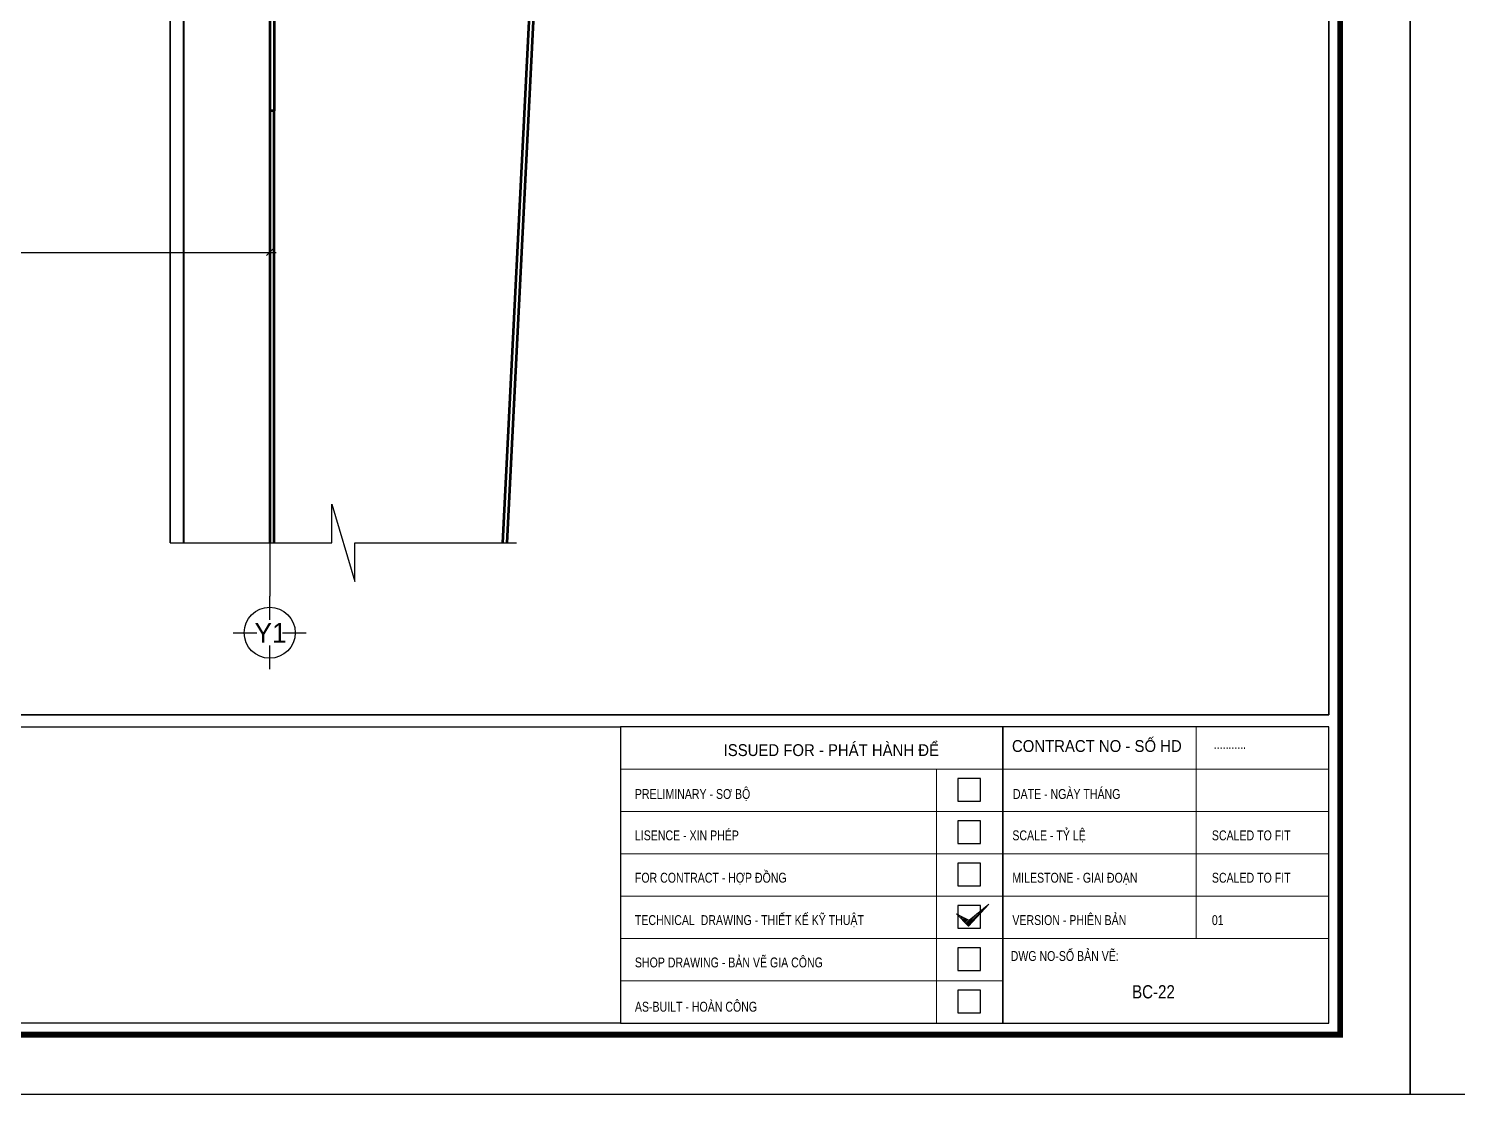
# Model space of a CAD drawing. Header units: inches. Extents: x 2 to 32666, y -5537 to 22.
# Drawn here: x 11686.1 to 11903, y -4544.5 to -4382.7 of the extents above; entities that cross this region are included whole.
import ezdxf
from ezdxf.enums import TextEntityAlignment as Align

# ---------------------------------------------------------------- set-up
doc = ezdxf.new("R2010")
doc.units = ezdxf.units.IN
doc.header["$MEASUREMENT"] = 0
for name, color, linetype in [('2', 2, 'Continuous'), ('3', 3, 'Continuous'), ('7', 7, 'Continuous'), ('BAO KHUNG', 31, 'Continuous'), ('DIM', 8, 'Continuous'), ('Fast RSQ_A2 Frame$0$Khung ten', 4, 'Continuous'), ('Kyhieu', 7, 'Continuous'), ('NET IN', 3, 'Continuous')]:
    doc.layers.add(name, color=color, linetype=linetype)
doc.layers.add('Cover text', color=7, linetype='Continuous', true_color=0x52370f)
for name, color, linetype, lineweight in [('DETAIL$0$S-Dim', 8, 'Continuous', 20), ('DETAIL$0$S-Hatch', 8, 'Continuous', 13), ('S-Hatch', 8, 'Continuous', 9)]:
    doc.layers.add(name, color=color, linetype=linetype, lineweight=lineweight)
doc.styles.add('AVO', font='VAVOB.TTF')
doc.styles.add('ST1', font='vnshx.shx', dxfattribs={"width": 0.7})
doc.styles.get("Standard").update_dxf_attribs({"font": 'arial.ttf'})
doc.styles.add('STYLE2', font='VHAVAN.TTF')
doc.styles.add('TIEU DE', font='Vharialn.ttf')
doc.dimstyles.new('15', dxfattribs={"dimtxt": 2.5, "dimasz": 1, "dimexe": 1, "dimexo": 0, "dimgap": 1, "dimtad": 1, "dimdec": 0, "dimlfac": 15, "dimzin": 0, "dimdsep": 46, "dimtxsty": 'ST1', "dimblk": 'OBLIQUE', "dimcen": 1, "dimdle": 1, "dimclrd": 8, "dimclre": 8, "dimclrt": 3, "dimadec": 0, "dimazin": 0, "dimtfac": 1, "dimtdec": 0, "dimtix": 1, "dimtmove": 1, "dimatfit": 0, "dimldrblk": 'DOT', "dimfxl": 0, "dimtolj": 1, "dimtzin": 0, "dimlwd": -1, "dimlwe": -1, "dimarcsym": 0})

# ---------------------------------------------------------------- blocks, each defined once
blk = doc.blocks.new('DETAIL$0$MARK')
at = {"layer": 'DETAIL$0$S-Hatch', "linetype": 'Continuous'}
h = blk.add_hatch(dxfattribs=at)
h.set_pattern_fill('ANSI31', color=256, scale=50, style=0)
h.paths.add_polyline_path([(1667849.6, -1156933.2), (1667909.3, -1156997), (1668012, -1156885.1), (1667913.5, -1156966.7)])
at = {"layer": 'DETAIL$0$S-Dim', "linetype": 'Continuous'}
blk.add_lwpolyline([(1667849.6, -1156933.2), (1667909.3, -1156997), (1668012, -1156885.1), (1667913.5, -1156966.7), (1667849.6, -1156933.2)], dxfattribs=at)
blk = doc.blocks.new('kt kien truc 1')
at = {"layer": '2', "color": 157, "linetype": 'Continuous'}
blk.add_lwpolyline([(0, 420), (594, 420), (594, 0), (0, 0)], close=True, dxfattribs=at)
at = {"layer": '7', "color": 147, "linetype": 'Continuous'}
blk.add_lwpolyline([(12.33, 57.61), (581.67, 57.61), (581.67, 409.19), (12.33, 409.19)], close=True, dxfattribs=at)
at = {"layer": 'BAO KHUNG', "color": 167, "linetype": 'Continuous', "const_width": 0.871}
blk.add_lwpolyline([(10.59, 9.07), (583.41, 9.07), (583.41, 410.93), (10.59, 410.93)], close=True, dxfattribs=at)
at = {"layer": 'BAO KHUNG', "color": 7}
for points in [[(211.89, 55.81), (474.14, 55.81), (474.14, 10.81), (211.89, 10.81)], [(474.14, 10.81), (532.16, 10.81), (532.16, 55.81), (474.14, 55.81)], [(532.16, 10.81), (581.67, 10.81), (581.67, 55.81), (532.16, 55.81)]]:
    blk.add_lwpolyline(points, close=True, dxfattribs=at)
at = {"layer": 'Fast RSQ_A2 Frame$0$Khung ten', "color": 7, "ltscale": 1000}
for points in [[(525.34, 44.51), (528.78, 44.51), (528.78, 47.96), (525.34, 47.96)], [(525.34, 38.09), (528.78, 38.09), (528.78, 41.53), (525.34, 41.53)], [(525.34, 31.66), (528.78, 31.66), (528.78, 35.1), (525.34, 35.1)], [(525.34, 25.23), (528.78, 25.23), (528.78, 28.67), (525.34, 28.67)], [(525.34, 18.8), (528.78, 18.8), (528.78, 22.24), (525.34, 22.24)], [(525.34, 12.37), (528.78, 12.37), (528.78, 15.81), (525.34, 15.81)]]:
    blk.add_lwpolyline(points, close=True, dxfattribs=at)
at = {"layer": 'S-Hatch'}
for p, q in [((561.54, 55.81), (561.54, 23.67)), ((474.14, 49.38), (532.16, 49.38)), ((522.13, 10.81), (522.13, 49.38)), ((532.16, 49.38), (581.67, 49.38)), ((474.14, 42.95), (532.16, 42.95)), ((532.16, 42.95), (581.67, 42.95)), ((474.14, 36.52), (532.16, 36.52)), ((532.16, 36.52), (581.67, 36.52)), ((474.14, 30.1), (532.16, 30.1)), ((532.16, 30.1), (581.67, 30.1)), ((474.14, 23.67), (532.16, 23.67)), ((532.16, 23.67), (581.67, 23.67)), ((474.14, 17.24), (532.16, 17.24))]:
    blk.add_line(p, q, dxfattribs=at)
at = {"layer": 'DETAIL$0$S-Dim', "linetype": 'Continuous', "xscale": 0.02999999999301508, "yscale": 0.02999999999301508, "zscale": 0.02999999999301508}
blk.add_blockref('DETAIL$0$MARK', (-49510.32, 34735.43), dxfattribs=at)
at = {"layer": 'BAO KHUNG', "color": 7, "linetype": 'Continuous', "width": 0.9}
blk.add_text('CONTRACT NO - SỐ HD', height=1.8, dxfattribs=at).set_placement((533.57, 51.98))
blk.add_text('ISSUED FOR - PHÁT HÀNH ĐỂ ', height=1.8, dxfattribs=at).set_placement((506.46, 51.36), align=Align.CENTER)
at = {"layer": 'BAO KHUNG', "color": 109, "linetype": 'Continuous', "style": 'STYLE2', "width": 0.8}
blk.add_text('...........', height=1.5, dxfattribs=at).set_placement((564.21, 52.44))
at = {"layer": 'Cover text', "linetype": 'Continuous', "style": 'STYLE2', "width": 0.8}
for s, p in [('PRELIMINARY - S¥ Bé', (476.33, 44.85)), ('date - NGµY TH¸NG', (533.72, 44.85)), ('LISENCE - XIN PHÐP', (476.33, 38.57)), ('scale - tû lÖ', (533.63, 38.57)), ('scaled to fit', (563.92, 38.57)), ('FOR CONTRACT - HîP §åNG', (476.33, 32.14)), ('MILESTONE - GIAI §O¹N', (533.63, 32.14)), ('scaled to fit', (563.92, 32.14)), ('TECHNICAL  DRAWING - THIÕT KÕ Kü THUËT', (476.33, 25.71)), ('VERSION - PHI£N B¶N', (533.63, 25.71)), ('01', (563.92, 25.71)), ('%%u%%udwg no-sè b¶n vÏ:', (533.38, 20.26)), ('SHOP DRAWING - B¶N VÏ GIA C¤NG', (476.33, 19.28)), ('AS-BUILT - HOµN C¤NG', (476.33, 12.56))]:
    blk.add_text(s, height=1.5, dxfattribs=at).set_placement(p)
at = {"layer": 'Cover text', "ltscale": 0.5, "style": 'TIEU DE'}
for tag, p in [('TENBANVE', (45.93, 14.6)), ('STT', (555.05, 15.58))]:
    blk.add_attdef(tag, text='', height=2, dxfattribs=at).set_placement(p, align=Align.MIDDLE_CENTER)
blk = doc.blocks.new('_Dot')
at = {"color": 0, "linetype": 'ByBlock', "lineweight": -2}
blk.add_line((-0.5, 0), (-1, 0), dxfattribs=at)
at = {"color": 0, "linetype": 'ByBlock', "const_width": 0.5}
blk.add_lwpolyline([(-0.25, 0, 1), (0.25, 0, 1)], format="xyb", close=True, dxfattribs=at)
blk = doc.blocks.new('_Oblique')
at = {"color": 0, "linetype": 'ByBlock', "lineweight": -2}
blk.add_line((-0.5, -0.5), (0.5, 0.5), dxfattribs=at)
blk = doc.blocks.new('TRUCVP')
at = {"layer": 'Kyhieu', "color": 1, "linetype": 'Continuous'}
for points in [[(0, 17.5), (0, 50)], [(-50, 0), (-17.5, 0)], [(0, -50), (0, -17.5)], [(17.5, 0), (50, 0)]]:
    blk.add_lwpolyline(points, dxfattribs=at)
at = {"layer": 'Kyhieu', "color": 40, "linetype": 'Continuous'}
blk.add_circle((0, 0), 35, dxfattribs=at)

msp = doc.modelspace()

# ---------------------------------------------------------------- linework, layer by layer
at = {"layer": '2', "lineweight": 100}
for p, q in [((11722.659, -4135.3349), (11722.659, -4395.2191)), ((11723.3256, -4135.3349), (11723.3257, -4395.2191)), ((11762.6676, -4368.5695), (11757.9906, -4460.8)), ((11763.3334, -4368.6033), (11758.6581, -4460.8)), ((11723.3257, -4395.2191), (11722.659, -4395.2191)), ((11723.3257, -4395.2191), (11722.659, -4395.2191)), ((11722.659, -4395.2191), (11722.659, -4460.8)), ((11723.3256, -4460.8), (11723.3257, -4395.2191))]:
    msp.add_line(p, q, dxfattribs=at)
at = {"layer": '3'}
for p, q in [((11707.5257, -4460.8), (11707.5257, -4326.2977)), ((11707.5923, -4460.8), (11707.5923, -4326.2977)), ((11709.5923, -4460.8), (11709.5923, -4326.2234)), ((11709.659, -4460.8), (11709.659, -4326.2234))]:
    msp.add_line(p, q, dxfattribs=at)
at = {"layer": 'DIM'}
msp.add_line((11722.659, -4460.8), (11722.659, -4468.9145), dxfattribs=at)
msp.add_lwpolyline([(11314.1005, -4135.3349), (11883.4384, -4135.3349), (11883.4384, -4486.9148), (11314.1005, -4486.9148)], close=True, dxfattribs=at)
msp.add_lwpolyline([(11707.5257, -4460.8), (11732.0785, -4460.8), (11732.0785, -4454.9541), (11735.5861, -4466.6459), (11735.5861, -4460.8), (11760.1389, -4460.8)], dxfattribs=at)
at = {"layer": 'NET IN'}
for points in [[(11301.7695, -4124.5249), (11895.7695, -4124.5249), (11895.7695, -4544.5249), (11301.7695, -4544.5249)], [(11895.7695, -4124.5249), (12489.7695, -4124.5249), (12489.7695, -4544.5249), (11895.7695, -4544.5249)]]:
    msp.add_lwpolyline(points, close=True, dxfattribs=at)

# ---------------------------------------------------------------- block references
at = {"layer": '3'}
ref = msp.add_blockref('kt kien truc 1', (11301.7695, -4544.5249), dxfattribs=at)
ref.add_attrib('STT', 'bc-22', dxfattribs={"ltscale": 0.5, "height": 2, "style": 'TIEU DE'}).set_placement((11856.8177, -4528.9455), align=Align.MIDDLE_CENTER)
msp.add_blockref('kt kien truc 1', (11895.7695, -4544.5249), dxfattribs=at)
at = {"layer": 'Kyhieu', "ltscale": 10, "xscale": 0.1107769236111482, "yscale": 0.1107769236111482, "zscale": 0.1107769236111482}
msp.add_blockref('TRUCVP', (11722.659, -4474.4534), dxfattribs=at)

# ---------------------------------------------------------------- texts
at = {"layer": 'Kyhieu', "color": 3, "ltscale": 10, "style": 'AVO'}
msp.add_text('Y1', height=3, dxfattribs=at).set_placement((11722.7952, -4474.4534), align=Align.MIDDLE_CENTER)

# ---------------------------------------------------------------- dimensions: what is measured, and where the dimension line sits
at = {"layer": 'DIM'}
msp.add_linear_dim(base=(11722.659, -4416.7095), p1=(11371.9672, -4383.4395), p2=(11722.659, -4402.2226), dimstyle='15', dxfattribs=at).render()

doc.saveas('drawing.dxf')
